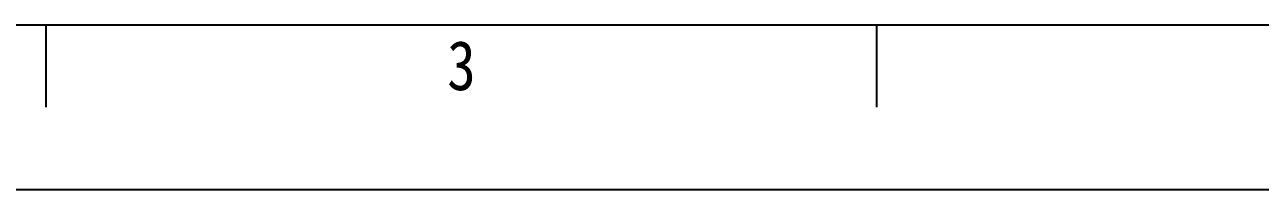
# Model space of a CAD drawing. Extents: x 741202 to 867202, y 603120 to 647617.
# Drawn here: x 813525 to 819138, y 603120 to 603869 of the extents above; entities that cross this region are included whole.
import ezdxf
from ezdxf.enums import TextEntityAlignment as Align

# ---------------------------------------------------------------- set-up
doc = ezdxf.new("R2010")
doc.units = 0
doc.header["$LTSCALE"] = 1000
doc.header["$MEASUREMENT"] = 0
doc.layers.get('0').update_dxf_attribs({"linetype": 'CONTINUOUS'})
doc.layers.add('tk', color=253, linetype='CONTINUOUS')
doc.styles.add('TKZ1', font='SIMHEI.TTF', dxfattribs={"width": 0.7})

# ---------------------------------------------------------------- blocks, each defined once
blk = doc.blocks.new('fasdf')
for p, q in [((344716.5, 689844.7), (405094.6, 689844.7)), ((352263.8, 689470.1), (352263.8, 689844.7)), ((356037.4, 689470.1), (356037.4, 689844.7)), ((342843.7, 689095.5), (405843.7, 689095.5))]:
    blk.add_line(p, q)
at = {"style": 'TKZ1', "width": 0.85}
blk.add_text('3', height=224.7, dxfattribs=at).set_placement((354150.6, 689657.4), align=Align.MIDDLE)

msp = doc.modelspace()

# ---------------------------------------------------------------- block references
at = {"layer": 'tk'}
msp.add_blockref('fasdf', (461358.5, -85975.4), dxfattribs=at)

doc.saveas('drawing.dxf')
